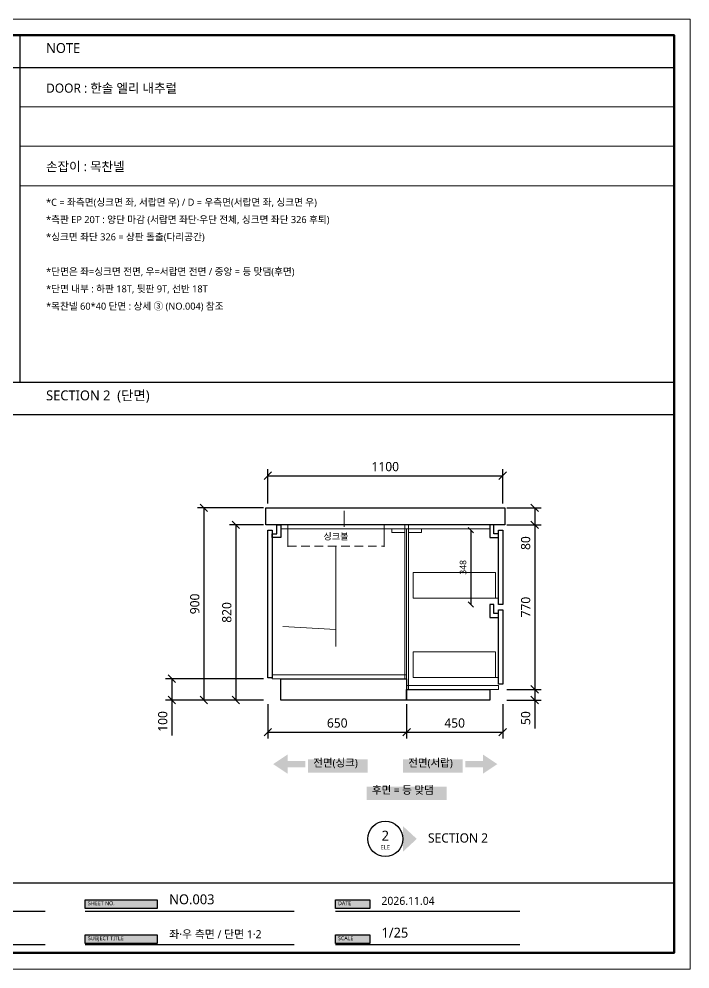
# Model space of a CAD drawing. Header units: millimetres. Extents: x 112 to 77378, y 62 to 7704.
# Drawn here: x 49140 to 54278, y 78 to 7345 of the extents above; entities that cross this region are included whole.
import ezdxf
from ezdxf.enums import TextEntityAlignment as Align

# ---------------------------------------------------------------- set-up
doc = ezdxf.new("R2010")
doc.units = ezdxf.units.MM
doc.header["$LTSCALE"] = 10
for name, color, linetype, lineweight, true_color in [('DIM', 252, 'Continuous', 13, 0x969696), ('FRAME', 18, 'Continuous', 100, 0x000000), ('NOTE_BLUE', 5, 'Continuous', 9, 0x0000ff), ('NOTE_RED', 242, 'Continuous', 25, 0xde0038), ('OUTLINE', 18, 'Continuous', 25, 0x000000), ('TEXT', 18, 'Continuous', 13, 0x000000), ('THIN', 8, 'Continuous', 5, 0x6e6e6e)]:
    doc.layers.add(name, color=color, linetype=linetype, lineweight=lineweight, true_color=true_color)
doc.styles.add('MALGUN', font='malgun.ttf')
doc.dimstyles.new('KAB', dxfattribs={"dimscale": 25, "dimtxt": 1.73, "dimasz": 0, "dimexe": 1.2, "dimexo": 0.8, "dimgap": 0.8, "dimtad": 1, "dimdec": 0, "dimtxsty": 'MALGUN', "dimtsz": 0.7, "dimcen": 2.5, "dimclrd": 256, "dimclre": 256, "dimclrt": 256, "dimazin": 3, "dimtfac": 1, "dimtmove": 0, "dimatfit": 3})

# ---------------------------------------------------------------- blocks, each defined once
blk = doc.blocks.new('FRAME_SHEET5')
at = {"layer": 'FRAME', "true_color": 0x555555}
h = blk.add_hatch(color=251, dxfattribs=at)
h.dxf.hatch_style = 1
h.paths.add_polyline_path([(1455, 607.5), (2005, 607.5), (2005, 540), (1455, 540)])
h = blk.add_hatch(color=251, dxfattribs=at)
h.dxf.hatch_style = 1
h.paths.add_polyline_path([(5757.5, 607.5), (6307.5, 607.5), (6307.5, 540), (5757.5, 540)])
h = blk.add_hatch(color=251, dxfattribs=at)
h.dxf.hatch_style = 1
h.paths.add_polyline_path([(7672.5, 607.5), (7935, 607.5), (7935, 540), (7672.5, 540)])
h = blk.add_hatch(color=251, dxfattribs=at)
h.dxf.hatch_style = 1
h.paths.add_polyline_path([(1455, 340), (2005, 340), (2005, 272.5), (1455, 272.5)])
h = blk.add_hatch(color=251, dxfattribs=at)
h.dxf.hatch_style = 1
h.paths.add_polyline_path([(5757.5, 340), (6307.5, 340), (6307.5, 272.5), (5757.5, 272.5)])
h = blk.add_hatch(color=251, dxfattribs=at)
h.dxf.hatch_style = 1
h.paths.add_polyline_path([(7672.5, 340), (7935, 340), (7935, 272.5), (7672.5, 272.5)])
at = {"layer": 'FRAME', "color": 18, "lineweight": 25, "true_color": 0x000000}
for p, q in [((5257.5, 7210), (5257.5, 4567.5)), ((235, 6975), (10265, 6975)), ((235, 4567.5), (10265, 4567.5)), ((235, 4320), (10265, 4320)), ((235, 737.5), (10265, 737.5))]:
    blk.add_line(p, q, dxfattribs=at)
at = {"layer": 'FRAME', "color": 18, "lineweight": 13, "true_color": 0x000000}
for p, q in [((5257.5, 6672.5), (10265, 6672.5)), ((5257.5, 6372.5), (10265, 6372.5)), ((5257.5, 6070), (10265, 6070))]:
    blk.add_line(p, q, dxfattribs=at)
blk.add_lwpolyline([(112.5, 7345), (10387.5, 7345), (10387.5, 77.5), (112.5, 77.5)], close=True, dxfattribs=at)
at = {"layer": 'FRAME', "color": 18, "lineweight": 100, "true_color": 0x000000}
blk.add_lwpolyline([(235, 7222.5), (10265, 7222.5), (10265, 200), (235, 200)], close=True, dxfattribs=at)
at = {"layer": 'OUTLINE', "color": 18, "lineweight": 25, "true_color": 0x000000}
for p, q in [((1455, 520), (5450, 520)), ((5757.5, 520), (7357.5, 520)), ((7672.5, 520), (9085, 520)), ((1455, 265), (5450, 265)), ((5757.5, 265), (7357.5, 265)), ((7672.5, 265), (9085, 265))]:
    blk.add_line(p, q, dxfattribs=at)
for points in [[(1455, 607.5), (2005, 607.5), (2005, 540), (1455, 540)], [(5757.5, 607.5), (6307.5, 607.5), (6307.5, 540), (5757.5, 540)], [(7672.5, 607.5), (7935, 607.5), (7935, 540), (7672.5, 540)], [(1455, 340), (2005, 340), (2005, 272.5), (1455, 272.5)], [(5757.5, 340), (6307.5, 340), (6307.5, 272.5), (5757.5, 272.5)], [(7672.5, 340), (7935, 340), (7935, 272.5), (7672.5, 272.5)]]:
    blk.add_lwpolyline(points, close=True, dxfattribs=at)
at = {"layer": 'TEXT', "color": 18, "true_color": 0x000000, "style": 'MALGUN'}
for s, height, p in [('SIDE VIEW (LEFT / RIGHT)', 75.6, (430, 7062.5)), ('NOTE', 75.6, (5457.5, 7062.5)), ('SECTION 1  (단면)', 75.6, (430, 4405)), ('SECTION 2  (단면)', 75.6, (5457.5, 4405)), ('경기도 수원시 영통구 광교호수공원로 80', 54, (2100, 627.5)), ('광교아이파크 101동 4601호', 54, (2100, 542.5)), ('NO.003', 75.6, (6400, 550)), ('2026.11.04', 61.2, (8025, 550)), ('__-1', 75.6, (2100, 295)), ('좌·우 측면 / 단면 1·2', 61.2, (6400, 295)), ('1/25', 75.6, (8025, 295))]:
    blk.add_text(s, height=height, dxfattribs=at).set_placement(p, align=Align.BOTTOM_LEFT)
at = {"layer": 'TEXT', "color": 7, "true_color": 0xffffff, "style": 'MALGUN'}
for s, p in [('SITE LOCATION', (1475, 556.25)), ('SHEET NO.', (5777.5, 556.25)), ('DATE', (7692.5, 556.25)), ('PROJECT TITLE', (1475, 288.75)), ('SUBJECT TITLE', (5777.5, 288.75)), ('SCALE', (7692.5, 288.75))]:
    blk.add_text(s, height=30.6, dxfattribs=at).set_placement(p, align=Align.BOTTOM_LEFT)
blk = doc.blocks.new('NOTE_S5')
at = {"layer": 'NOTE_BLUE', "color": 5, "true_color": 0x0000ff, "style": 'MALGUN'}
for s, p in [('*측판 EP 20T : 양단 마감 (서랍면 좌단·우단 전체, 싱크면 좌단 326 후퇴)', (5457.5, 5767.5)), ('*단면은 좌=싱크면 전면, 우=서랍면 전면 / 중앙 = 등 맞댐(후면)', (5457.5, 5370)), ('*목찬넬 60*40 단면 : 상세 ③ (NO.004) 참조', (5457.5, 5105))]:
    blk.add_text(s, height=54, dxfattribs=at).set_placement(p, align=Align.BOTTOM_LEFT)
at = {"layer": 'NOTE_RED', "color": 242, "true_color": 0xde0038, "style": 'MALGUN'}
for s, height, p in [('손잡이 : 목찬넬', 70.2, (5457.5, 6160)), ('*싱크면 좌단 326 = 상판 돌출(다리공간)', 54, (5457.5, 5635))]:
    blk.add_text(s, height=height, dxfattribs=at).set_placement(p, align=Align.BOTTOM_LEFT)
at = {"layer": 'TEXT', "color": 18, "true_color": 0x000000, "style": 'MALGUN'}
for s, height, p in [('DOOR : 한솔 엘리 내추럴', 70.2, (5457.5, 6760)), ('*C = 좌측면(싱크면 좌, 서랍면 우) / D = 우측면(서랍면 좌, 싱크면 우)', 54, (5457.5, 5900)), ('*단면 내부 : 하판 18T, 뒷판 9T, 선반 18T', 54, (5457.5, 5237.5))]:
    blk.add_text(s, height=height, dxfattribs=at).set_placement(p, align=Align.BOTTOM_LEFT)
blk = doc.blocks.new('*D654')
at = {"layer": 'Defpoints', "color": 0, "transparency": 16777216}
for p in [(7950, 2670), (7950, 2322), (7950, 2322)]:
    blk.add_point(p, dxfattribs=at)
at = {"layer": 'DIM', "lineweight": -2, "transparency": 16777216}
for p, q in [((7962.5, 2657.5), (7937.5, 2682.5)), ((7950, 2670), (7950, 2322)), ((7962.5, 2309.5), (7937.5, 2334.5))]:
    blk.add_line(p, q, dxfattribs=at)
at = {"layer": 'DIM', "lineweight": 13, "transparency": 16777216, "insert": (7914.2, 2496), "char_height": 30.6, "attachment_point": 5, "rotation": 90, "style": 'MALGUN'}
blk.add_mtext('348', dxfattribs=at)
blk = doc.blocks.new('*D655')
at = {"layer": 'Defpoints', "color": 0, "transparency": 16777216}
for p in [(8100, 2925), (7000, 2775), (8100, 2775)]:
    blk.add_point(p, dxfattribs=at)
at = {"layer": 'DIM', "lineweight": -2, "transparency": 16777216}
for p, q in [((6982.5, 2907.5), (7017.5, 2942.5)), ((7000, 2795), (7000, 2955)), ((8082.5, 2907.5), (8117.5, 2942.5)), ((8100, 2795), (8100, 2955)), ((7000, 2925), (8100, 2925))]:
    blk.add_line(p, q, dxfattribs=at)
at = {"layer": 'DIM', "lineweight": 13, "transparency": 16777216, "insert": (7550, 2967.4), "char_height": 43.2, "attachment_point": 5, "style": 'MALGUN'}
blk.add_mtext('1100', dxfattribs=at)
blk = doc.blocks.new('*D656')
at = {"layer": 'Defpoints', "color": 0, "transparency": 16777216}
for p in [(7000, 1875), (7650, 1875), (7650, 1725)]:
    blk.add_point(p, dxfattribs=at)
at = {"layer": 'DIM', "lineweight": -2, "transparency": 16777216}
for p, q in [((7000, 1855), (7000, 1695)), ((7650, 1855), (7650, 1695)), ((6982.5, 1707.5), (7017.5, 1742.5)), ((7632.5, 1707.5), (7667.5, 1742.5)), ((7000, 1725), (7650, 1725))]:
    blk.add_line(p, q, dxfattribs=at)
at = {"layer": 'DIM', "lineweight": 13, "transparency": 16777216, "insert": (7325, 1767.3), "char_height": 43.2, "attachment_point": 5, "style": 'MALGUN'}
blk.add_mtext('650', dxfattribs=at)
blk = doc.blocks.new('*D657')
at = {"layer": 'Defpoints', "color": 0, "transparency": 16777216}
for p in [(7650, 1875), (8100, 1875), (8100, 1725)]:
    blk.add_point(p, dxfattribs=at)
at = {"layer": 'DIM', "lineweight": -2, "transparency": 16777216}
for p, q in [((7650, 1855), (7650, 1695)), ((8100, 1855), (8100, 1695)), ((7632.5, 1707.5), (7667.5, 1742.5)), ((8082.5, 1707.5), (8117.5, 1742.5)), ((7650, 1725), (8100, 1725))]:
    blk.add_line(p, q, dxfattribs=at)
at = {"layer": 'DIM', "lineweight": 13, "transparency": 16777216, "insert": (7875, 1767.3), "char_height": 43.2, "attachment_point": 5, "style": 'MALGUN'}
blk.add_mtext('450', dxfattribs=at)
blk = doc.blocks.new('*D658')
at = {"layer": 'Defpoints', "color": 0, "transparency": 16777216}
for p in [(7000, 2695), (6850, 1875), (7000, 1875)]:
    blk.add_point(p, dxfattribs=at)
at = {"layer": 'DIM', "lineweight": -2, "transparency": 16777216}
for p, q in [((6867.5, 2677.5), (6832.5, 2712.5)), ((6980, 2695), (6820, 2695)), ((6850, 2695), (6850, 1875)), ((6980, 1875), (6820, 1875)), ((6867.5, 1857.5), (6832.5, 1892.5))]:
    blk.add_line(p, q, dxfattribs=at)
at = {"layer": 'DIM', "lineweight": 13, "transparency": 16777216, "insert": (6807.7, 2285), "char_height": 43.2, "attachment_point": 5, "rotation": 90, "style": 'MALGUN'}
blk.add_mtext('820', dxfattribs=at)
blk = doc.blocks.new('*D663')
at = {"layer": 'Defpoints', "color": 0, "transparency": 16777216}
for p in [(7000, 2775), (6700, 1875), (7000, 1875)]:
    blk.add_point(p, dxfattribs=at)
at = {"layer": 'DIM', "lineweight": -2, "transparency": 16777216}
for p, q in [((6980, 2775), (6670, 2775)), ((6717.5, 2757.5), (6682.5, 2792.5)), ((6700, 2775), (6700, 1875)), ((6980, 1875), (6670, 1875)), ((6717.5, 1857.5), (6682.5, 1892.5))]:
    blk.add_line(p, q, dxfattribs=at)
at = {"layer": 'DIM', "lineweight": 13, "transparency": 16777216, "insert": (6657.7, 2325), "char_height": 43.2, "attachment_point": 5, "rotation": 90, "style": 'MALGUN'}
blk.add_mtext('900', dxfattribs=at)
blk = doc.blocks.new('*D659')
at = {"layer": 'Defpoints', "color": 0, "transparency": 16777216}
for p in [(8100, 2775), (8100, 2695), (8250, 2695)]:
    blk.add_point(p, dxfattribs=at)
at = {"layer": 'DIM', "lineweight": -2, "transparency": 16777216}
for p, q in [((8120, 2775), (8280, 2775)), ((8267.5, 2757.5), (8232.5, 2792.5)), ((8250, 2775), (8250, 2695)), ((8267.5, 2677.5), (8232.5, 2712.5)), ((8120, 2695), (8280, 2695)), ((8250, 2695), (8250, 2559.2))]:
    blk.add_line(p, q, dxfattribs=at)
at = {"layer": 'DIM', "lineweight": 13, "transparency": 16777216, "insert": (8207.7, 2609.6), "char_height": 43.2, "attachment_point": 5, "rotation": 90, "style": 'MALGUN'}
blk.add_mtext('80', dxfattribs=at)
blk = doc.blocks.new('*D660')
at = {"layer": 'Defpoints', "color": 0, "transparency": 16777216}
for p in [(8100, 2695), (8100, 1925), (8250, 1925)]:
    blk.add_point(p, dxfattribs=at)
at = {"layer": 'DIM', "lineweight": -2, "transparency": 16777216}
for p, q in [((8267.5, 2677.5), (8232.5, 2712.5)), ((8120, 2695), (8280, 2695)), ((8250, 2695), (8250, 1925)), ((8120, 1925), (8280, 1925)), ((8267.5, 1907.5), (8232.5, 1942.5))]:
    blk.add_line(p, q, dxfattribs=at)
at = {"layer": 'DIM', "lineweight": 13, "transparency": 16777216, "insert": (8207.7, 2310), "char_height": 43.2, "attachment_point": 5, "rotation": 90, "style": 'MALGUN'}
blk.add_mtext('770', dxfattribs=at)
blk = doc.blocks.new('*D661')
at = {"layer": 'Defpoints', "color": 0, "transparency": 16777216}
for p in [(8100, 1925), (8100, 1875), (8250, 1875)]:
    blk.add_point(p, dxfattribs=at)
at = {"layer": 'DIM', "lineweight": -2, "transparency": 16777216}
for p, q in [((8120, 1925), (8280, 1925)), ((8267.5, 1907.5), (8232.5, 1942.5)), ((8250, 1925), (8250, 1875)), ((8120, 1875), (8280, 1875)), ((8267.5, 1857.5), (8232.5, 1892.5)), ((8250, 1875), (8250, 1741.2))]:
    blk.add_line(p, q, dxfattribs=at)
at = {"layer": 'DIM', "lineweight": 13, "transparency": 16777216, "insert": (8207.7, 1790.6), "char_height": 43.2, "attachment_point": 5, "rotation": 90, "style": 'MALGUN'}
blk.add_mtext('50', dxfattribs=at)
blk = doc.blocks.new('*D662')
at = {"layer": 'Defpoints', "color": 0, "transparency": 16777216}
for p in [(7000, 1975), (6550, 1875), (7000, 1875)]:
    blk.add_point(p, dxfattribs=at)
at = {"layer": 'DIM', "lineweight": -2, "transparency": 16777216}
for p, q in [((6980, 1975), (6520, 1975)), ((6567.5, 1957.5), (6532.5, 1992.5)), ((6550, 1975), (6550, 1875)), ((6980, 1875), (6520, 1875)), ((6567.5, 1857.5), (6532.5, 1892.5)), ((6550, 1875), (6550, 1709.6))]:
    blk.add_line(p, q, dxfattribs=at)
at = {"layer": 'DIM', "lineweight": 13, "transparency": 16777216, "insert": (6507.6, 1774.8), "char_height": 43.2, "attachment_point": 5, "rotation": 90, "style": 'MALGUN'}
blk.add_mtext('100', dxfattribs=at)
blk = doc.blocks.new('SECTION_2_S5')
at = {"layer": 'OUTLINE', "true_color": 0x000000}
h = blk.add_hatch(color=18, dxfattribs=at)
h.dxf.hatch_style = 1
h.paths.add_polyline_path([(7175, 1590), (7092.5, 1590), (7092.5, 1620), (7025, 1575), (7092.5, 1530), (7092.5, 1560), (7175, 1560)])
h = blk.add_hatch(color=18, dxfattribs=at)
h.dxf.hatch_style = 1
h.paths.add_polyline_path([(7925, 1560), (8007.5, 1560), (8007.5, 1530), (8075, 1575), (8007.5, 1620), (8007.5, 1590), (7925, 1590)])
at = {"layer": 'OUTLINE', "true_color": 0xe1e1e1}
h = blk.add_hatch(color=254, dxfattribs=at)
h.dxf.hatch_style = 1
h.paths.add_polyline_path([(7187.5, 1597.5), (7467.5, 1597.5), (7467.5, 1535), (7187.5, 1535)])
h = blk.add_hatch(color=254, dxfattribs=at)
h.dxf.hatch_style = 1
h.paths.add_polyline_path([(7632.5, 1597.5), (7912.5, 1597.5), (7912.5, 1535), (7632.5, 1535)])
h = blk.add_hatch(color=254, dxfattribs=at)
h.dxf.hatch_style = 1
h.paths.add_polyline_path([(7462.5, 1470), (7837.5, 1470), (7837.5, 1407.5), (7462.5, 1407.5)])
at = {"layer": 'OUTLINE', "true_color": 0x000000}
h = blk.add_hatch(color=18, dxfattribs=at)
h.dxf.hatch_style = 1
h.paths.add_polyline_path([(7632.5, 1285), (7632.5, 1165), (7697.5, 1225)])
at = {"layer": 'NOTE_BLUE', "color": 5, "lineweight": 9, "true_color": 0x0000ff}
for p, q in [((7357.5, 2760), (7357.5, 2685)), ((7094, 2695), (7094, 2655)), ((7094, 2670), (7094, 2630)), ((7544, 2695), (7544, 2655)), ((7544, 2670), (7544, 2630)), ((7094, 2632.5), (7094, 2592.5)), ((7544, 2632.5), (7544, 2592.5)), ((7094, 2607.5), (7094, 2595)), ((7094, 2595), (7134, 2595)), ((7156.5, 2595), (7196.5, 2595)), ((7219, 2595), (7259, 2595)), ((7281.5, 2595), (7321.5, 2595)), ((7319, 2595), (7319, 2125)), ((7344, 2595), (7384, 2595)), ((7406.5, 2595), (7446.5, 2595)), ((7469, 2595), (7509, 2595)), ((7531.5, 2595), (7544, 2595)), ((7544, 2607.5), (7544, 2595)), ((7070, 2219), (7319, 2205))]:
    blk.add_line(p, q, dxfattribs=at)
at = {"layer": 'OUTLINE', "color": 18, "lineweight": 25, "true_color": 0x000000}
for points in [[(6990, 2775), (8110, 2775), (8110, 2695), (6990, 2695)], [(7000, 2670), (7020, 2670), (7020, 1979), (7000, 1979)], [(7042, 2695), (7060, 2695), (7060, 2635), (7020, 2635), (7020, 2653), (7042, 2653)], [(8058, 2695), (8040, 2695), (8040, 2635), (8080, 2635), (8080, 2653), (8058, 2653)], [(8080, 2670), (8100, 2670), (8100, 2322), (8080, 2322)], [(8058, 2322), (8040, 2322), (8040, 2262), (8080, 2262), (8080, 2280), (8058, 2280)], [(8080, 2297), (8100, 2297), (8100, 1950), (8080, 1950)], [(7060, 1975), (7650, 1975), (7650, 1875), (7060, 1875)], [(7650, 1925), (8040, 1925), (8040, 1875), (7650, 1875)]]:
    blk.add_lwpolyline(points, close=True, dxfattribs=at)
blk.add_circle((7550, 1225), 82.5, dxfattribs=at)
at = {"layer": 'THIN', "color": 8, "lineweight": 5, "true_color": 0x6e6e6e}
for p, q in [((7680, 2352), (8080, 2352)), ((7680, 1980), (8080, 1980))]:
    blk.add_line(p, q, dxfattribs=at)
for points in [[(7060, 2695), (7641, 2695), (7641, 2677), (7060, 2677)], [(7581, 2677), (7641, 2677), (7641, 2659), (7581, 2659)], [(7641, 2677), (7650, 2677), (7650, 1993), (7641, 1993)], [(7650, 2677), (7659, 2677), (7659, 1943), (7650, 1943)], [(7659, 2695), (8040, 2695), (8040, 2677), (7659, 2677)], [(7659, 2677), (7719, 2677), (7719, 2659), (7659, 2659)], [(7680, 2472), (8067, 2472), (8067, 2352), (7680, 2352)], [(7680, 2100), (8067, 2100), (8067, 1980), (7680, 1980)], [(7020, 1993), (7641, 1993), (7641, 1975), (7020, 1975)], [(7659, 1943), (8080, 1943), (8080, 1925), (7659, 1925)]]:
    blk.add_lwpolyline(points, close=True, dxfattribs=at)
at = {"layer": 'NOTE_BLUE', "color": 5, "true_color": 0x0000ff, "style": 'MALGUN'}
blk.add_text('싱크볼', height=30.6, dxfattribs=at).set_placement((7319, 2616.2), align=Align.BOTTOM_CENTER)
at = {"layer": 'TEXT', "color": 18, "true_color": 0x000000, "style": 'MALGUN'}
for s, height, p in [('전면(싱크)', 36, (7212.5, 1552.5)), ('전면(서랍)', 36, (7657.5, 1552.5)), ('후면 = 등 맞댐', 36, (7487.5, 1425)), ('SECTION 2 ', 43.2, (7750, 1195))]:
    blk.add_text(s, height=height, dxfattribs=at).set_placement(p, align=Align.BOTTOM_LEFT)
for s, height, p in [('2', 46.8, (7550, 1202.5)), ('ELE', 19.8, (7550, 1170))]:
    blk.add_text(s, height=height, dxfattribs=at).set_placement(p, align=Align.BOTTOM_CENTER)
at = {"layer": 'DIM', "color": 251, "lineweight": 13, "true_color": 0x5a5a5a}
for base, p1, p2, picture, middle in [((8100, 2925), (7000, 2775), (8100, 2775), '*D655', (7550, 2967.4)), ((7650, 1725), (7000, 1875), (7650, 1875), '*D656', (7325, 1767.3)), ((8100, 1725), (7650, 1875), (8100, 1875), '*D657', (7875, 1767.3))]:
    dim = blk.add_linear_dim(base=base, p1=p1, p2=p2, dimstyle='KAB', override={"dimscale": 25, "dimtxt": 1.728, "dimtsz": 0.7}, dxfattribs=at)
    dim.commit()
    dim.dimension.update_dxf_attribs({"geometry": picture, "text_midpoint": middle})
for base, p1, p2, override, picture, middle in [((6700, 1875), (7000, 2775), (7000, 1875), {"dimscale": 25, "dimtxt": 1.728, "dimtsz": 0.7}, '*D663', (6657.7, 2325)), ((8250, 2695), (8100, 2775), (8100, 2695), {"dimscale": 25, "dimtxt": 1.728, "dimtsz": 0.7}, '*D659', (8207.7, 2609.6)), ((6850, 1875), (7000, 2695), (7000, 1875), {"dimscale": 25, "dimtxt": 1.728, "dimtsz": 0.7}, '*D658', (6807.7, 2285)), ((8250, 1925), (8100, 2695), (8100, 1925), {"dimscale": 25, "dimtxt": 1.728, "dimtsz": 0.7}, '*D660', (8207.7, 2310)), ((7950, 2322), (7950, 2670), (7950, 2322), {"dimscale": 25, "dimtxt": 1.224, "dimtsz": 0.5, "dimse1": 1, "dimse2": 1}, '*D654', (7914.2, 2496)), ((6550, 1875), (7000, 1975), (7000, 1875), {"dimscale": 25, "dimtxt": 1.728, "dimtsz": 0.7}, '*D662', (6507.6, 1774.8)), ((8250, 1875), (8100, 1925), (8100, 1875), {"dimscale": 25, "dimtxt": 1.728, "dimtsz": 0.7}, '*D661', (8207.7, 1790.6))]:
    dim = blk.add_linear_dim(base=base, p1=p1, p2=p2, angle=90, dimstyle='KAB', override=override, dxfattribs=at)
    dim.commit()
    dim.dimension.update_dxf_attribs({"geometry": picture, "text_midpoint": middle})

msp = doc.modelspace()

# ---------------------------------------------------------------- block references
for name in ['FRAME_SHEET5', 'NOTE_S5']:
    msp.add_blockref(name, (43890, 0))
at = {"xscale": 1.634396577537348, "yscale": 1.634396577537348, "zscale": 1.634396577537348}
msp.add_blockref('SECTION_2_S5', (39604.8, -929.4), dxfattribs=at)

doc.saveas('drawing.dxf')
